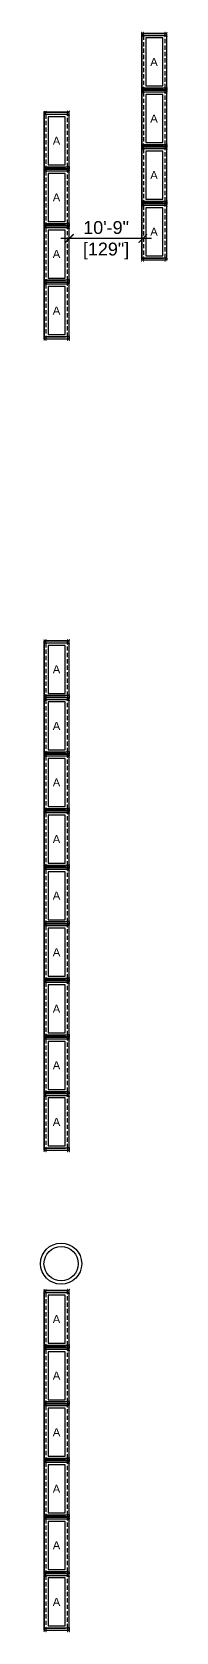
# Model space of a CAD drawing. Extents: x -14476 to 95620, y -7935 to 54356.
# Drawn here: x 15790 to 16012, y -7172 to -4372 of the extents above; entities that cross this region are included whole.
import ezdxf

# ---------------------------------------------------------------- set-up
doc = ezdxf.new("R2010")
doc.units = 0
doc.header["$LTSCALE"] = 30
doc.header["$MEASUREMENT"] = 0
doc.linetypes.add('CENTER', pattern=[2, 1.25, -0.25, 0.25, -0.25])
doc.linetypes.add('DASHED2', pattern=[0.375, 0.25, -0.125])
doc.layers.get('0').update_dxf_attribs({"linetype": 'CONTINUOUS'})
doc.layers.get('DEFPOINTS').update_dxf_attribs({"linetype": 'CONTINUOUS'})
for name, color, linetype in [('DIMENSION', 1, 'CONTINUOUS'), ('HATCH', 211, 'CONTINUOUS'), ('RACK', 3, 'CONTINUOUS'), ('TEXT', 4, 'CONTINUOUS')]:
    doc.layers.add(name, color=color, linetype=linetype)
doc.styles.add('pnlDim', font='arial.ttf')
doc.dimstyles.new('PL 240', dxfattribs={"dimscale": 240, "dimtxt": 0.09375, "dimasz": 0.0625, "dimexe": 0.0625, "dimexo": 0.0625, "dimgap": 0.03125, "dimtad": 1, "dimdec": 0, "dimrnd": 0.5, "dimzin": 3, "dimdsep": 46, "dimlunit": 4, "dimtxsty": 'pnlDim', "dimblk1": 'ARCHTICK', "dimblk2": 'ARCHTICK', "dimsah": 1, "dimcen": 0.09375, "dimdle": 0.0625, "dimclrd": 1, "dimclre": 2, "dimclrt": 3, "dimadec": 0, "dimazin": 0, "dimtfac": 0.75, "dimtdec": 0, "dimtix": 1, "dimtmove": 2, "dimatfit": 3, "dimldrblk": 'fmarw', "dimfxl": 1, "dimfrac": 1, "dimtolj": 1, "dimtzin": 3, "dimarcsym": 0})

# ---------------------------------------------------------------- blocks, each defined once
blk = doc.blocks.new('NEW RACK A 42X96')
for p, q in [((43715.6, 204796.7), (43759.6, 204796.7)), ((43759.6, 204796.7), (43715.6, 204796.7)), ((43759.6, 204796.7), (43715.6, 204796.7)), ((43715.6, 204792.7), (43715.6, 204796.7)), ((43715.6, 204700.7), (43715.6, 204792.7)), ((43715.6, 204792.7), (43759.6, 204792.7)), ((43718.6, 204792.7), (43718.6, 204796.7)), ((43756.6, 204792.7), (43756.6, 204796.7)), ((43759.6, 204796.7), (43759.6, 204792.7)), ((43759.6, 204792.7), (43759.6, 204796.7)), ((43759.6, 204792.7), (43759.6, 204700.7)), ((43759.6, 204700.7), (43759.6, 204792.7)), ((43715.6, 204700.7), (43759.6, 204700.7)), ((43715.6, 204700.7), (43715.6, 204696.7)), ((43715.6, 204700.7), (43715.6, 204696.7)), ((43715.6, 204696.7), (43759.6, 204696.7)), ((43718.6, 204700.7), (43718.6, 204696.7)), ((43756.6, 204700.7), (43756.6, 204696.7)), ((43759.6, 204700.7), (43759.6, 204696.7)), ((43759.6, 204696.7), (43759.6, 204700.7)), ((43759.6, 204700.7), (43759.6, 204696.7))]:
    blk.add_line(p, q)
at = {"color": 1, "linetype": 'DASHED2'}
for p, q in [((43718.6, 204700.7), (43718.6, 204792.7)), ((43756.6, 204792.7), (43756.6, 204700.7))]:
    blk.add_line(p, q, dxfattribs=at)
at = {"linetype": 'CENTER'}
blk.add_line((43759.6, 204700.7), (43715.6, 204700.7), dxfattribs=at)
blk.add_line((43759.6, 204700.7), (43715.6, 204700.7), dxfattribs=at)
at = {"color": 1, "const_width": 0.0313}
for points in [[(43714.6, 204790.2), (43714.6, 204799.2), (43719.6, 204799.2), (43719.6, 204790.2)], [(43760.6, 204790.2), (43760.6, 204799.2), (43755.6, 204799.2), (43755.6, 204790.2)], [(43714.6, 204699.2), (43714.6, 204694.2), (43719.6, 204694.2), (43719.6, 204699.2)], [(43760.6, 204699.2), (43760.6, 204694.2), (43755.6, 204694.2), (43755.6, 204699.2)]]:
    blk.add_lwpolyline(points, close=True, dxfattribs=at)
at = {"color": 1}
for centre in [(43715.6, 204798.2), (43715.6, 204791.2), (43718.6, 204798.2), (43718.6, 204791.2), (43756.6, 204798.2), (43756.6, 204791.2), (43759.6, 204798.2), (43759.6, 204791.2), (43715.6, 204702.2), (43718.6, 204702.2), (43756.6, 204702.2), (43759.6, 204702.2), (43715.6, 204695.2), (43718.6, 204695.2), (43756.6, 204695.2), (43759.6, 204695.2)]:
    blk.add_circle(centre, 0.25, dxfattribs=at)
at = {"layer": 'HATCH', "color": 140}
blk.add_lwpolyline([(43722.6, 204788.7), (43752.6, 204788.7), (43752.6, 204704.7), (43722.6, 204704.7)], close=True, dxfattribs=at)
at = {"layer": 'TEXT', "style": 'pnlDim'}
blk.add_text('A', height=14, dxfattribs=at).set_placement((43731.5, 204739.8))
blk = doc.blocks.new('_ArchTick')
at = {"color": 0, "linetype": 'ByBlock', "const_width": 0.15}
blk.add_lwpolyline([(-0.5, -0.5), (0.5, 0.5)], dxfattribs=at)
blk = doc.blocks.new('*D38')
at = {"layer": 'DEFPOINTS', "color": 0, "transparency": 16777216}
for p in [(15840.2, -4733.8, 0), (15840.2, -4733.8), (15968.8, -4733.8)]:
    blk.add_point(p, dxfattribs=at)
at = {"layer": 'DIMENSION', "color": 1, "lineweight": -2, "transparency": 16777216}
blk.add_line((15983.8, -4733.8), (15825.2, -4733.8), dxfattribs=at)
at = {"layer": 'DIMENSION', "color": 1, "lineweight": -2, "transparency": 16777216, "xscale": 15, "yscale": 15, "zscale": 15, "rotation": 180}
blk.add_blockref('_ArchTick', (15840.2, -4733.8), dxfattribs=at)
at = {"layer": 'DIMENSION', "color": 1, "lineweight": -2, "transparency": 16777216, "xscale": 15, "yscale": 15, "zscale": 15}
blk.add_blockref('_ArchTick', (15968.8, -4733.8), dxfattribs=at)
at = {"layer": 'DIMENSION', "color": 3, "transparency": 16777216, "char_height": 22.5, "attachment_point": 5, "style": 'pnlDim'}
for s, insert in [('\\A1;10\'-9"', (15904.5, -4714.8)), ('\\A1;[129"]', (15904.5, -4755.7))]:
    blk.add_mtext(s, dxfattribs=dict(at, insert=insert))
blk = doc.blocks.new('fmarw')
blk.add_line((0, 0), (-1.03, 0))
at = {"const_width": 0.147}
blk.add_lwpolyline([(-0.87, -0.78), (-0.09, 0), (-0.87, 0.78)], dxfattribs=at)

msp = doc.modelspace()

# ---------------------------------------------------------------- linework, layer by layer
for radius in [36, 30]:
    msp.add_circle((15825.80335, -6527.83021), radius)

# ---------------------------------------------------------------- block references
at = {"layer": 'RACK', "xscale": -1}
for p in [(59726.36347, -209171.65969), (59726.36347, -209270.65969), (59555.73451, -209309.65969, 0), (59726.36347, -209369.65969), (59555.73451, -209408.65969, 0), (59726.36347, -209468.65969), (59555.73451, -209507.65969, 0), (59555.73451, -209606.65969, 0), (59555.73451, -210234.55121, 0), (59555.73451, -210333.55121, 0), (59555.73451, -210432.55121, 0), (59555.73451, -210531.55121, 0), (59555.73451, -210630.55121, 0), (59555.73451, -210729.55121, 0), (59555.73451, -210828.55121, 0), (59555.73451, -210927.55121, 0), (59555.73451, -211026.55121, 0), (59555.73451, -211371.55121, 0), (59555.73451, -211470.55121, 0), (59555.73451, -211569.55121, 0), (59555.73451, -211668.55121, 0), (59555.73451, -211767.55121, 0), (59555.73451, -211866.55121, 0)]:
    msp.add_blockref('NEW RACK A 42X96', p, dxfattribs=at)

# ---------------------------------------------------------------- dimensions: what is measured, and where the dimension line sits
at = {"layer": 'DIMENSION'}
dim = msp.add_linear_dim(base=(15840.17765, -4733.80472), p1=(15968.80661, -4733.80472), p2=(15840.17765, -4733.80472, 0), dimstyle='PL 240', override={"dimpost": '\\X'}, dxfattribs=at)
dim.commit()
dim.dimension.update_dxf_attribs({"geometry": '*D38', "text_midpoint": (15904.49213, -4733.80472)})

doc.saveas('drawing.dxf')
